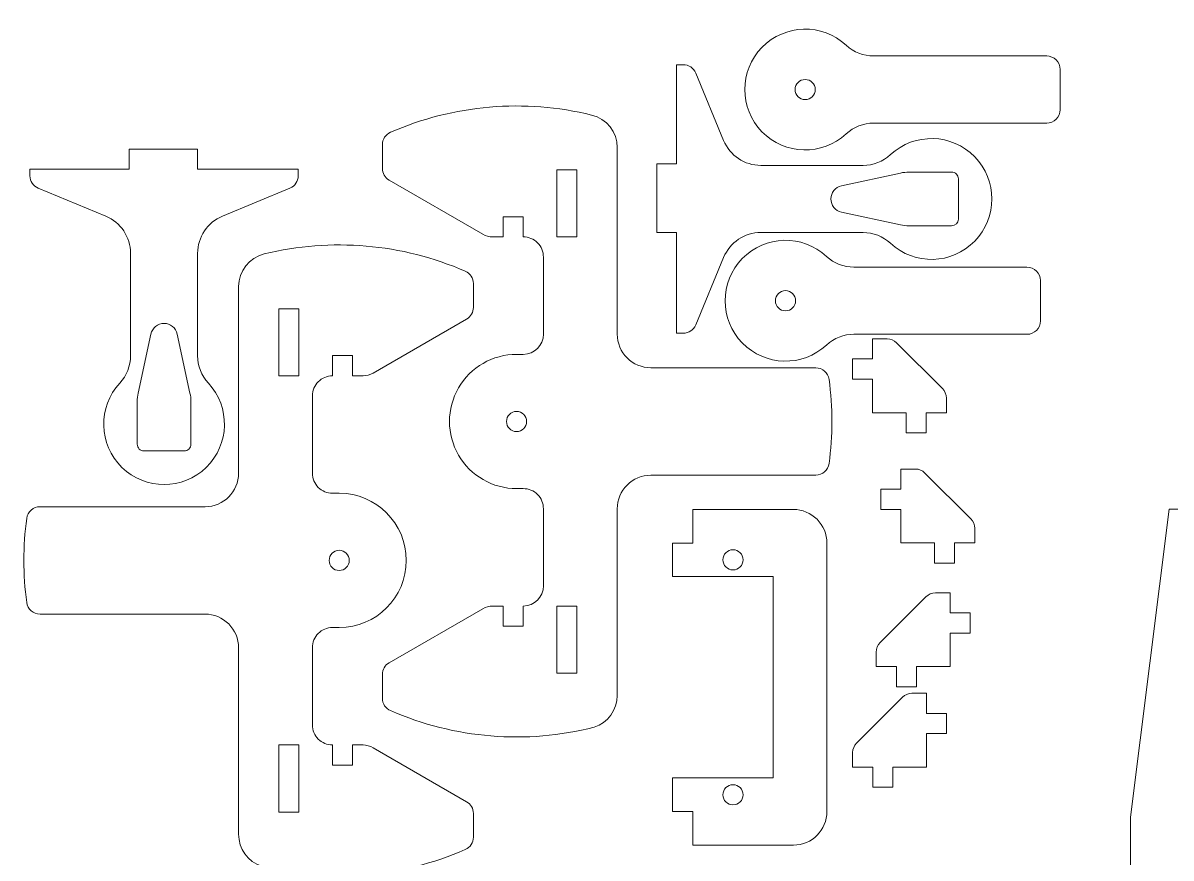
# Model space of a CAD drawing. Header units: millimetres. Extents: x -288 to 276, y -577 to 587.
# Drawn here: x -283.2 to -112.1, y 462.5 to 586.9 of the extents above; entities that cross this region are included whole.
import ezdxf

# ---------------------------------------------------------------- set-up
doc = ezdxf.new("R2010")
doc.units = ezdxf.units.MM
doc.header["$MEASUREMENT"] = 0
doc.layers.add('3mm E-Chassis', color=7, linetype='Continuous')
doc.layers.add('3mm Main Internal Structure', color=7, linetype='Continuous')

msp = doc.modelspace()

# ---------------------------------------------------------------- linework, layer by layer
at = {"layer": '3mm E-Chassis', "color": 175, "lineweight": 9}
for points, knots in [([(-160.5127, 583.5569), (-159.4033, 582.5283), (-157.9463, 581.9568), (-156.4335, 581.9568), (-156.4335, 581.9568), (-156.4335, 581.9568), (-130.6315, 581.9568), (-130.6315, 581.9568), (-130.6315, 581.9568), (-130.1011, 581.9568), (-129.5924, 581.7461), (-129.2173, 581.371), (-129.2173, 581.371), (-128.8422, 580.996), (-128.6315, 580.4873), (-128.6315, 579.9568), (-128.6315, 579.9568), (-128.6315, 579.9568), (-128.6315, 573.9568), (-128.6315, 573.9568), (-128.6315, 573.9568), (-128.6315, 573.4264), (-128.8422, 572.9177), (-129.2173, 572.5426), (-129.2173, 572.5426), (-129.5924, 572.1675), (-130.1011, 571.9568), (-130.6315, 571.9568), (-130.6315, 571.9568), (-130.6315, 571.9568), (-156.4335, 571.9568), (-156.4335, 571.9568), (-156.4335, 571.9568), (-157.9463, 571.9568), (-159.4033, 571.3853), (-160.5127, 570.3568), (-160.5127, 570.3568), (-164.0929, 567.0376), (-169.6667, 567.1781), (-173.0752, 570.6736), (-173.0752, 570.6736), (-176.4836, 574.169), (-176.4836, 579.7446), (-173.0752, 583.24), (-173.0752, 583.24), (-169.6668, 586.7355), (-164.093, 586.8761), (-160.5127, 583.5569)], [0, 0, 0, 0, 0.07692308, 0.07692308, 0.07692308, 0.07692308, 0.15384615, 0.15384615, 0.15384615, 0.15384615, 0.23076923, 0.23076923, 0.23076923, 0.23076923, 0.30769231, 0.30769231, 0.30769231, 0.30769231, 0.38461538, 0.38461538, 0.38461538, 0.38461538, 0.46153846, 0.46153846, 0.46153846, 0.46153846, 0.53846154, 0.53846154, 0.53846154, 0.53846154, 0.61538462, 0.61538462, 0.61538462, 0.61538462, 0.69230769, 0.69230769, 0.69230769, 0.69230769, 0.76923077, 0.76923077, 0.76923077, 0.76923077, 0.84615385, 0.84615385, 0.84615385, 0.84615385, 1, 1, 1, 1]), ([(-178.7836, 551.9545), (-177.8549, 554.1965), (-175.6671, 555.6584), (-173.2403, 555.6584), (-173.2403, 555.6584), (-173.2403, 555.6584), (-157.997, 555.6584), (-157.997, 555.6584), (-157.997, 555.6584), (-156.4841, 555.6584), (-155.0271, 555.0869), (-153.9177, 554.0584), (-153.9177, 554.0584), (-150.3375, 550.7391), (-144.7637, 550.8796), (-141.3553, 554.3751), (-141.3553, 554.3751), (-137.9468, 557.8706), (-137.9468, 563.4461), (-141.3552, 566.9416), (-141.3552, 566.9416), (-144.7637, 570.437), (-150.3374, 570.5776), (-153.9177, 567.2584), (-153.9177, 567.2584), (-155.0271, 566.2298), (-156.4841, 565.6584), (-157.997, 565.6584), (-157.997, 565.6584), (-157.997, 565.6584), (-173.2403, 565.6584), (-173.2403, 565.6584), (-173.2403, 565.6584), (-175.6671, 565.6584), (-177.8549, 567.1202), (-178.7836, 569.3623), (-178.7836, 569.3623), (-178.7836, 569.3623), (-182.9512, 579.4237), (-182.9512, 579.4237), (-182.9512, 579.4237), (-183.2607, 580.1711), (-183.99, 580.6584), (-184.7989, 580.6584), (-184.7989, 580.6584), (-184.7989, 580.6584), (-185.7989, 580.6584), (-185.7989, 580.6584), (-185.7989, 580.6584), (-185.7989, 580.6584), (-185.7989, 565.8806), (-185.7989, 565.8806), (-185.7989, 565.8806), (-185.7989, 565.8806), (-188.7398, 565.8806), (-188.7398, 565.8806), (-188.7398, 565.8806), (-188.7398, 565.8806), (-188.7477, 555.6584), (-188.7477, 555.6584), (-188.7477, 555.6584), (-188.7477, 555.6584), (-185.7989, 555.6584), (-185.7989, 555.6584), (-185.7989, 555.6584), (-185.7989, 555.6584), (-185.7989, 540.6584), (-185.7989, 540.6584), (-185.7989, 540.6584), (-185.7989, 540.6584), (-184.7989, 540.6584), (-184.7989, 540.6584), (-184.7989, 540.6584), (-183.99, 540.6584), (-183.2607, 541.1456), (-182.9512, 541.893), (-182.9512, 541.893), (-182.9512, 541.893), (-178.7836, 551.9545), (-178.7836, 551.9545)], [0, 0, 0, 0, 0.04761905, 0.04761905, 0.04761905, 0.04761905, 0.0952381, 0.0952381, 0.0952381, 0.0952381, 0.14285714, 0.14285714, 0.14285714, 0.14285714, 0.19047619, 0.19047619, 0.19047619, 0.19047619, 0.23809524, 0.23809524, 0.23809524, 0.23809524, 0.28571429, 0.28571429, 0.28571429, 0.28571429, 0.33333333, 0.33333333, 0.33333333, 0.33333333, 0.38095238, 0.38095238, 0.38095238, 0.38095238, 0.42857143, 0.42857143, 0.42857143, 0.42857143, 0.47619048, 0.47619048, 0.47619048, 0.47619048, 0.52380952, 0.52380952, 0.52380952, 0.52380952, 0.57142857, 0.57142857, 0.57142857, 0.57142857, 0.61904762, 0.61904762, 0.61904762, 0.61904762, 0.66666667, 0.66666667, 0.66666667, 0.66666667, 0.71428571, 0.71428571, 0.71428571, 0.71428571, 0.76190476, 0.76190476, 0.76190476, 0.76190476, 0.80952381, 0.80952381, 0.80952381, 0.80952381, 0.85714286, 0.85714286, 0.85714286, 0.85714286, 0.9047619, 0.9047619, 0.9047619, 0.9047619, 1, 1, 1, 1]), ([(-168.1315, 576.9568), (-168.1315, 577.7852), (-167.4599, 578.4568), (-166.6315, 578.4568), (-166.6315, 578.4568), (-165.8031, 578.4568), (-165.1315, 577.7852), (-165.1315, 576.9568), (-165.1315, 576.9568), (-165.1315, 576.1284), (-165.8031, 575.4568), (-166.6315, 575.4568), (-166.6315, 575.4568), (-167.4599, 575.4568), (-168.1315, 576.1284), (-168.1315, 576.9568)], [0, 0, 0, 0, 0.2, 0.2, 0.2, 0.2, 0.4, 0.4, 0.4, 0.4, 0.6, 0.6, 0.6, 0.6, 1, 1, 1, 1]), ([(-163.0709, 533.7768), (-163.2044, 534.7696), (-164.0515, 535.5104), (-165.053, 535.5104), (-165.053, 535.5104), (-165.053, 535.5104), (-189.6512, 535.5104), (-189.6512, 535.5104), (-189.6512, 535.5104), (-190.9773, 535.5104), (-192.2491, 536.0372), (-193.1868, 536.9749), (-193.1868, 536.9749), (-194.1245, 537.9125), (-194.6512, 539.1843), (-194.6512, 540.5104), (-194.6512, 540.5104), (-194.6512, 540.5104), (-194.6512, 568.3026), (-194.6512, 568.3026), (-194.6512, 568.3026), (-194.6512, 570.6054), (-196.2241, 572.6105), (-198.4608, 573.1588), (-198.4608, 573.1588), (-208.4693, 575.6123), (-219.0067, 574.7085), (-228.4511, 570.5866), (-228.4511, 570.5866), (-229.18, 570.2685), (-229.6511, 569.5488), (-229.6511, 568.7536), (-229.6511, 568.7536), (-229.6511, 568.7536), (-229.6511, 565.1974), (-229.6511, 565.1974), (-229.6511, 565.1974), (-229.6511, 564.4829), (-229.2699, 563.8227), (-228.6511, 563.4654), (-228.6511, 563.4654), (-228.6511, 563.4654), (-214.7029, 555.4123), (-214.7029, 555.4123), (-214.7029, 555.4123), (-214.2469, 555.149), (-213.7295, 555.0104), (-213.2029, 555.0104), (-213.2029, 555.0104), (-213.2029, 555.0104), (-211.6512, 555.0104), (-211.6512, 555.0104), (-211.6512, 555.0104), (-211.6512, 555.0104), (-211.6512, 558.0104), (-211.6512, 558.0104), (-211.6512, 558.0104), (-211.6512, 558.0104), (-208.6512, 558.0104), (-208.6512, 558.0104), (-208.6512, 558.0104), (-208.6512, 558.0104), (-208.6512, 555.0104), (-208.6512, 555.0104), (-208.6512, 555.0104), (-207.8556, 555.0104), (-207.0925, 554.6943), (-206.5299, 554.1317), (-206.5299, 554.1317), (-205.9673, 553.5691), (-205.6512, 552.806), (-205.6512, 552.0104), (-205.6512, 552.0104), (-205.6512, 552.0104), (-205.6512, 540.5104), (-205.6512, 540.5104), (-205.6512, 540.5104), (-205.6513, 538.8535), (-206.9944, 537.5104), (-208.6512, 537.5104), (-208.6512, 537.5104), (-208.6512, 537.5104), (-209.6512, 537.5104), (-209.6512, 537.5104), (-209.6512, 537.5104), (-213.2239, 537.5104), (-216.5252, 535.6044), (-218.3115, 532.5104), (-218.3115, 532.5104), (-220.0978, 529.4164), (-220.0978, 525.6044), (-218.3115, 522.5104), (-218.3115, 522.5104), (-216.5252, 519.4164), (-213.2239, 517.5104), (-209.6512, 517.5104), (-209.6512, 517.5104), (-209.6512, 517.5104), (-208.6512, 517.5104), (-208.6512, 517.5104), (-208.6512, 517.5104), (-207.8556, 517.5104), (-207.0925, 517.1943), (-206.5299, 516.6317), (-206.5299, 516.6317), (-205.9673, 516.0691), (-205.6512, 515.306), (-205.6512, 514.5104), (-205.6512, 514.5104), (-205.6512, 514.5104), (-205.6512, 503.0104), (-205.6512, 503.0104), (-205.6512, 503.0104), (-205.6513, 501.3535), (-206.9944, 500.0104), (-208.6512, 500.0104), (-208.6512, 500.0104), (-208.6512, 500.0104), (-208.6512, 497.0104), (-208.6512, 497.0104), (-208.6512, 497.0104), (-208.6512, 497.0104), (-211.6512, 497.0104), (-211.6512, 497.0104), (-211.6512, 497.0104), (-211.6512, 497.0104), (-211.6512, 500.0104), (-211.6512, 500.0104), (-211.6512, 500.0104), (-211.6512, 500.0104), (-213.2029, 500.0104), (-213.2029, 500.0104), (-213.2029, 500.0104), (-213.7295, 500.0104), (-214.2469, 499.8718), (-214.7029, 499.6085), (-214.7029, 499.6085), (-214.7029, 499.6085), (-228.6511, 491.5554), (-228.6511, 491.5554), (-228.6511, 491.5554), (-229.2699, 491.1981), (-229.6511, 490.5379), (-229.6511, 489.8234), (-229.6511, 489.8234), (-229.6511, 489.8234), (-229.6511, 486.2672), (-229.6511, 486.2672), (-229.6511, 486.2672), (-229.6511, 485.472), (-229.18, 484.7523), (-228.4511, 484.4342), (-228.4511, 484.4342), (-218.8871, 480.2602), (-208.2058, 479.3877), (-198.0911, 481.9543), (-198.0911, 481.9543), (-196.0387, 482.6283), (-194.6513, 484.5443), (-194.6512, 486.7046), (-194.6512, 486.7046), (-194.6512, 486.7046), (-194.6512, 514.5104), (-194.6512, 514.5104), (-194.6512, 514.5104), (-194.6512, 515.8365), (-194.1245, 517.1082), (-193.1868, 518.0459), (-193.1868, 518.0459), (-192.2491, 518.9836), (-190.9773, 519.5104), (-189.6512, 519.5104), (-189.6512, 519.5104), (-189.6512, 519.5104), (-165.053, 519.5104), (-165.053, 519.5104), (-165.053, 519.5104), (-164.0515, 519.5104), (-163.2044, 520.2512), (-163.0709, 521.2437), (-163.0709, 521.2437), (-162.5114, 525.4027), (-162.5114, 529.6179), (-163.0709, 533.7768)], [0, 0, 0, 0, 0.0212766, 0.0212766, 0.0212766, 0.0212766, 0.04255319, 0.04255319, 0.04255319, 0.04255319, 0.06382979, 0.06382979, 0.06382979, 0.06382979, 0.08510638, 0.08510638, 0.08510638, 0.08510638, 0.10638298, 0.10638298, 0.10638298, 0.10638298, 0.12765957, 0.12765957, 0.12765957, 0.12765957, 0.14893617, 0.14893617, 0.14893617, 0.14893617, 0.17021277, 0.17021277, 0.17021277, 0.17021277, 0.19148936, 0.19148936, 0.19148936, 0.19148936, 0.21276596, 0.21276596, 0.21276596, 0.21276596, 0.23404255, 0.23404255, 0.23404255, 0.23404255, 0.25531915, 0.25531915, 0.25531915, 0.25531915, 0.27659574, 0.27659574, 0.27659574, 0.27659574, 0.29787234, 0.29787234, 0.29787234, 0.29787234, 0.31914894, 0.31914894, 0.31914894, 0.31914894, 0.34042553, 0.34042553, 0.34042553, 0.34042553, 0.36170213, 0.36170213, 0.36170213, 0.36170213, 0.38297872, 0.38297872, 0.38297872, 0.38297872, 0.40425532, 0.40425532, 0.40425532, 0.40425532, 0.42553191, 0.42553191, 0.42553191, 0.42553191, 0.44680851, 0.44680851, 0.44680851, 0.44680851, 0.46808511, 0.46808511, 0.46808511, 0.46808511, 0.4893617, 0.4893617, 0.4893617, 0.4893617, 0.5106383, 0.5106383, 0.5106383, 0.5106383, 0.53191489, 0.53191489, 0.53191489, 0.53191489, 0.55319149, 0.55319149, 0.55319149, 0.55319149, 0.57446809, 0.57446809, 0.57446809, 0.57446809, 0.59574468, 0.59574468, 0.59574468, 0.59574468, 0.61702128, 0.61702128, 0.61702128, 0.61702128, 0.63829787, 0.63829787, 0.63829787, 0.63829787, 0.65957447, 0.65957447, 0.65957447, 0.65957447, 0.68085106, 0.68085106, 0.68085106, 0.68085106, 0.70212766, 0.70212766, 0.70212766, 0.70212766, 0.72340426, 0.72340426, 0.72340426, 0.72340426, 0.74468085, 0.74468085, 0.74468085, 0.74468085, 0.76595745, 0.76595745, 0.76595745, 0.76595745, 0.78723404, 0.78723404, 0.78723404, 0.78723404, 0.80851064, 0.80851064, 0.80851064, 0.80851064, 0.82978723, 0.82978723, 0.82978723, 0.82978723, 0.85106383, 0.85106383, 0.85106383, 0.85106383, 0.87234043, 0.87234043, 0.87234043, 0.87234043, 0.89361702, 0.89361702, 0.89361702, 0.89361702, 0.91489362, 0.91489362, 0.91489362, 0.91489362, 0.93617021, 0.93617021, 0.93617021, 0.93617021, 0.95744681, 0.95744681, 0.95744681, 0.95744681, 1, 1, 1, 1]), ([(-253.4943, 558.1004), (-255.7363, 557.1718), (-257.1982, 554.9839), (-257.1982, 552.5572), (-257.1982, 552.5572), (-257.1982, 552.5572), (-257.1982, 537.3138), (-257.1982, 537.3138), (-257.1982, 537.3138), (-257.1982, 535.801), (-256.6267, 534.344), (-255.5982, 533.2346), (-255.5982, 533.2346), (-252.2789, 529.6544), (-252.4195, 524.0806), (-255.9149, 520.6721), (-255.9149, 520.6721), (-259.4104, 517.2638), (-264.986, 517.2638), (-268.4814, 520.6721), (-268.4814, 520.6721), (-271.9769, 524.0806), (-272.1174, 529.6544), (-268.7982, 533.2346), (-268.7982, 533.2346), (-267.7697, 534.344), (-267.1982, 535.801), (-267.1982, 537.3138), (-267.1982, 537.3138), (-267.1982, 537.3138), (-267.1982, 552.5572), (-267.1982, 552.5572), (-267.1982, 552.5572), (-267.1982, 554.9839), (-268.66, 557.1718), (-270.9021, 558.1004), (-270.9021, 558.1004), (-270.9021, 558.1004), (-280.9636, 562.268), (-280.9636, 562.268), (-280.9636, 562.268), (-281.7109, 562.5776), (-282.1982, 563.3069), (-282.1982, 564.1158), (-282.1982, 564.1158), (-282.1982, 564.1158), (-282.1982, 565.1158), (-282.1982, 565.1158), (-282.1982, 565.1158), (-282.1982, 565.1158), (-267.4204, 565.1158), (-267.4204, 565.1158), (-267.4204, 565.1158), (-267.4204, 565.1158), (-267.4204, 568.0567), (-267.4204, 568.0567), (-267.4204, 568.0567), (-267.4204, 568.0567), (-257.1982, 568.0646), (-257.1982, 568.0646), (-257.1982, 568.0646), (-257.1982, 568.0646), (-257.1982, 565.1158), (-257.1982, 565.1158), (-257.1982, 565.1158), (-257.1982, 565.1158), (-242.1982, 565.1158), (-242.1982, 565.1158), (-242.1982, 565.1158), (-242.1982, 565.1158), (-242.1982, 564.1158), (-242.1982, 564.1158), (-242.1982, 564.1158), (-242.1982, 563.3069), (-242.6855, 562.5776), (-243.4328, 562.268), (-243.4328, 562.268), (-243.4328, 562.268), (-253.4943, 558.1004), (-253.4943, 558.1004)], [0, 0, 0, 0, 0.04761905, 0.04761905, 0.04761905, 0.04761905, 0.0952381, 0.0952381, 0.0952381, 0.0952381, 0.14285714, 0.14285714, 0.14285714, 0.14285714, 0.19047619, 0.19047619, 0.19047619, 0.19047619, 0.23809524, 0.23809524, 0.23809524, 0.23809524, 0.28571429, 0.28571429, 0.28571429, 0.28571429, 0.33333333, 0.33333333, 0.33333333, 0.33333333, 0.38095238, 0.38095238, 0.38095238, 0.38095238, 0.42857143, 0.42857143, 0.42857143, 0.42857143, 0.47619048, 0.47619048, 0.47619048, 0.47619048, 0.52380952, 0.52380952, 0.52380952, 0.52380952, 0.57142857, 0.57142857, 0.57142857, 0.57142857, 0.61904762, 0.61904762, 0.61904762, 0.61904762, 0.66666667, 0.66666667, 0.66666667, 0.66666667, 0.71428571, 0.71428571, 0.71428571, 0.71428571, 0.76190476, 0.76190476, 0.76190476, 0.76190476, 0.80952381, 0.80952381, 0.80952381, 0.80952381, 0.85714286, 0.85714286, 0.85714286, 0.85714286, 0.9047619, 0.9047619, 0.9047619, 0.9047619, 1, 1, 1, 1]), ([(-200.6512, 565.0104), (-200.6512, 565.0104), (-200.6512, 555.0104), (-200.6512, 555.0104), (-200.6512, 555.0104), (-200.6512, 555.0104), (-203.6512, 555.0104), (-203.6512, 555.0104), (-203.6512, 555.0104), (-203.6512, 555.0104), (-203.6512, 565.0104), (-203.6512, 565.0104), (-203.6512, 565.0104), (-203.6512, 565.0104), (-200.6512, 565.0104), (-200.6512, 565.0104)], [0, 0, 0, 0, 0.2, 0.2, 0.2, 0.2, 0.4, 0.4, 0.4, 0.4, 0.6, 0.6, 0.6, 0.6, 1, 1, 1, 1]), ([(-143.7989, 557.6583), (-143.7989, 557.6583), (-143.7989, 563.6584), (-143.7989, 563.6584), (-143.7989, 563.6584), (-143.7989, 563.9236), (-143.9043, 564.1779), (-144.0918, 564.3655), (-144.0918, 564.3655), (-144.2793, 564.553), (-144.5337, 564.6584), (-144.7989, 564.6584), (-144.7989, 564.6584), (-144.7989, 564.6584), (-151.1553, 564.6584), (-151.1553, 564.6584), (-151.1553, 564.6584), (-151.5831, 564.6584), (-152.0098, 564.6126), (-152.4279, 564.5218), (-152.4279, 564.5218), (-152.4279, 564.5218), (-161.2231, 562.6128), (-161.2231, 562.6128), (-161.2231, 562.6128), (-162.1428, 562.4132), (-162.7989, 561.5994), (-162.7989, 560.6584), (-162.7989, 560.6584), (-162.7989, 559.7173), (-162.1428, 558.9035), (-161.2231, 558.7039), (-161.2231, 558.7039), (-161.2231, 558.7039), (-152.4279, 556.7949), (-152.4279, 556.7949), (-152.4279, 556.7949), (-152.0098, 556.7041), (-151.5831, 556.6584), (-151.1553, 556.6584), (-151.1553, 556.6584), (-151.1553, 556.6584), (-144.7989, 556.6584), (-144.7989, 556.6584), (-144.7989, 556.6584), (-144.2466, 556.6584), (-143.7989, 557.1061), (-143.7989, 557.6583)], [0, 0, 0, 0, 0.07692308, 0.07692308, 0.07692308, 0.07692308, 0.15384615, 0.15384615, 0.15384615, 0.15384615, 0.23076923, 0.23076923, 0.23076923, 0.23076923, 0.30769231, 0.30769231, 0.30769231, 0.30769231, 0.38461538, 0.38461538, 0.38461538, 0.38461538, 0.46153846, 0.46153846, 0.46153846, 0.46153846, 0.53846154, 0.53846154, 0.53846154, 0.53846154, 0.61538462, 0.61538462, 0.61538462, 0.61538462, 0.69230769, 0.69230769, 0.69230769, 0.69230769, 0.76923077, 0.76923077, 0.76923077, 0.76923077, 0.84615385, 0.84615385, 0.84615385, 0.84615385, 1, 1, 1, 1]), ([(-251.0933, 519.8142), (-251.0933, 519.8142), (-251.0933, 547.6064), (-251.0933, 547.6064), (-251.0933, 547.6064), (-251.0933, 549.9093), (-249.5204, 551.9143), (-247.2838, 552.4626), (-247.2838, 552.4626), (-237.2753, 554.9162), (-226.7379, 554.0124), (-217.2933, 549.8905), (-217.2933, 549.8905), (-216.5645, 549.5724), (-216.0933, 548.8527), (-216.0933, 548.0574), (-216.0933, 548.0574), (-216.0933, 548.0574), (-216.0933, 544.5013), (-216.0933, 544.5013), (-216.0933, 544.5013), (-216.0933, 543.7868), (-216.4745, 543.1265), (-217.0933, 542.7693), (-217.0933, 542.7693), (-217.0933, 542.7693), (-231.0416, 534.7162), (-231.0416, 534.7162), (-231.0416, 534.7162), (-231.4977, 534.4529), (-232.015, 534.3143), (-232.5416, 534.3143), (-232.5416, 534.3143), (-232.5416, 534.3143), (-234.0933, 534.3143), (-234.0933, 534.3143), (-234.0933, 534.3143), (-234.0933, 534.3143), (-234.0933, 537.3143), (-234.0933, 537.3143), (-234.0933, 537.3143), (-234.0933, 537.3143), (-237.0933, 537.3143), (-237.0933, 537.3143), (-237.0933, 537.3143), (-237.0933, 537.3143), (-237.0933, 534.3143), (-237.0933, 534.3143), (-237.0933, 534.3143), (-237.889, 534.3143), (-238.652, 533.9982), (-239.2146, 533.4356), (-239.2146, 533.4356), (-239.7772, 532.873), (-240.0933, 532.1099), (-240.0933, 531.3143), (-240.0933, 531.3143), (-240.0933, 531.3143), (-240.0933, 519.8143), (-240.0933, 519.8143), (-240.0933, 519.8143), (-240.0933, 519.0186), (-239.7772, 518.2556), (-239.2146, 517.6929), (-239.2146, 517.6929), (-238.652, 517.1303), (-237.889, 516.8143), (-237.0933, 516.8143), (-237.0933, 516.8143), (-237.0933, 516.8143), (-236.0933, 516.8143), (-236.0933, 516.8143), (-236.0933, 516.8143), (-230.5704, 516.8142), (-226.0933, 512.3371), (-226.0933, 506.8142), (-226.0933, 506.8142), (-226.0933, 501.2914), (-230.5705, 496.8143), (-236.0933, 496.8143), (-236.0933, 496.8143), (-236.0933, 496.8143), (-237.0933, 496.8143), (-237.0933, 496.8143), (-237.0933, 496.8143), (-237.889, 496.8143), (-238.652, 496.4982), (-239.2146, 495.9356), (-239.2146, 495.9356), (-239.7772, 495.373), (-240.0933, 494.6099), (-240.0933, 493.8143), (-240.0933, 493.8143), (-240.0933, 493.8143), (-240.0933, 482.3143), (-240.0933, 482.3143), (-240.0933, 482.3143), (-240.0933, 481.5186), (-239.7772, 480.7556), (-239.2146, 480.1929), (-239.2146, 480.1929), (-238.652, 479.6303), (-237.889, 479.3143), (-237.0933, 479.3143), (-237.0933, 479.3143), (-237.0933, 479.3143), (-237.0933, 476.3143), (-237.0933, 476.3143), (-237.0933, 476.3143), (-237.0933, 476.3143), (-234.0933, 476.3143), (-234.0933, 476.3143), (-234.0933, 476.3143), (-234.0933, 476.3143), (-234.0933, 479.3143), (-234.0933, 479.3143), (-234.0933, 479.3143), (-234.0933, 479.3143), (-232.5416, 479.3143), (-232.5416, 479.3143), (-232.5416, 479.3143), (-232.015, 479.3143), (-231.4977, 479.1756), (-231.0416, 478.9123), (-231.0416, 478.9123), (-231.0416, 478.9123), (-217.0933, 470.8593), (-217.0933, 470.8593), (-217.0933, 470.8593), (-216.4745, 470.502), (-216.0933, 469.8418), (-216.0933, 469.1272), (-216.0933, 469.1272), (-216.0933, 469.1272), (-216.0933, 465.5711), (-216.0933, 465.5711), (-216.0933, 465.5711), (-216.0933, 464.7758), (-216.5645, 464.0561), (-217.2933, 463.7381), (-217.2933, 463.7381), (-226.8574, 459.564), (-237.5388, 458.6915), (-247.6535, 461.2582), (-247.6535, 461.2582), (-249.7059, 461.9323), (-251.0933, 463.8482), (-251.0933, 466.0085), (-251.0933, 466.0085), (-251.0933, 466.0085), (-251.0933, 493.8143), (-251.0933, 493.8143), (-251.0933, 493.8143), (-251.0933, 495.1403), (-251.6201, 496.4121), (-252.5578, 497.3498), (-252.5578, 497.3498), (-253.4955, 498.2875), (-254.7672, 498.8143), (-256.0933, 498.8143), (-256.0933, 498.8143), (-256.0933, 498.8143), (-280.6915, 498.8143), (-280.6915, 498.8143), (-280.6915, 498.8143), (-281.693, 498.8143), (-282.5401, 499.555), (-282.6737, 500.5476), (-282.6737, 500.5476), (-283.2332, 504.7066), (-283.2332, 508.9219), (-282.6737, 513.0809), (-282.6737, 513.0809), (-282.5401, 514.0735), (-281.693, 514.8143), (-280.6915, 514.8143), (-280.6915, 514.8143), (-280.6915, 514.8143), (-256.0933, 514.8143), (-256.0933, 514.8143), (-256.0933, 514.8143), (-253.3319, 514.8143), (-251.0933, 517.0528), (-251.0933, 519.8142)], [0, 0, 0, 0, 0.0212766, 0.0212766, 0.0212766, 0.0212766, 0.04255319, 0.04255319, 0.04255319, 0.04255319, 0.06382979, 0.06382979, 0.06382979, 0.06382979, 0.08510638, 0.08510638, 0.08510638, 0.08510638, 0.10638298, 0.10638298, 0.10638298, 0.10638298, 0.12765957, 0.12765957, 0.12765957, 0.12765957, 0.14893617, 0.14893617, 0.14893617, 0.14893617, 0.17021277, 0.17021277, 0.17021277, 0.17021277, 0.19148936, 0.19148936, 0.19148936, 0.19148936, 0.21276596, 0.21276596, 0.21276596, 0.21276596, 0.23404255, 0.23404255, 0.23404255, 0.23404255, 0.25531915, 0.25531915, 0.25531915, 0.25531915, 0.27659574, 0.27659574, 0.27659574, 0.27659574, 0.29787234, 0.29787234, 0.29787234, 0.29787234, 0.31914894, 0.31914894, 0.31914894, 0.31914894, 0.34042553, 0.34042553, 0.34042553, 0.34042553, 0.36170213, 0.36170213, 0.36170213, 0.36170213, 0.38297872, 0.38297872, 0.38297872, 0.38297872, 0.40425532, 0.40425532, 0.40425532, 0.40425532, 0.42553191, 0.42553191, 0.42553191, 0.42553191, 0.44680851, 0.44680851, 0.44680851, 0.44680851, 0.46808511, 0.46808511, 0.46808511, 0.46808511, 0.4893617, 0.4893617, 0.4893617, 0.4893617, 0.5106383, 0.5106383, 0.5106383, 0.5106383, 0.53191489, 0.53191489, 0.53191489, 0.53191489, 0.55319149, 0.55319149, 0.55319149, 0.55319149, 0.57446809, 0.57446809, 0.57446809, 0.57446809, 0.59574468, 0.59574468, 0.59574468, 0.59574468, 0.61702128, 0.61702128, 0.61702128, 0.61702128, 0.63829787, 0.63829787, 0.63829787, 0.63829787, 0.65957447, 0.65957447, 0.65957447, 0.65957447, 0.68085106, 0.68085106, 0.68085106, 0.68085106, 0.70212766, 0.70212766, 0.70212766, 0.70212766, 0.72340426, 0.72340426, 0.72340426, 0.72340426, 0.74468085, 0.74468085, 0.74468085, 0.74468085, 0.76595745, 0.76595745, 0.76595745, 0.76595745, 0.78723404, 0.78723404, 0.78723404, 0.78723404, 0.80851064, 0.80851064, 0.80851064, 0.80851064, 0.82978723, 0.82978723, 0.82978723, 0.82978723, 0.85106383, 0.85106383, 0.85106383, 0.85106383, 0.87234043, 0.87234043, 0.87234043, 0.87234043, 0.89361702, 0.89361702, 0.89361702, 0.89361702, 0.91489362, 0.91489362, 0.91489362, 0.91489362, 0.93617021, 0.93617021, 0.93617021, 0.93617021, 0.95744681, 0.95744681, 0.95744681, 0.95744681, 1, 1, 1, 1]), ([(-133.5684, 540.4987), (-133.5684, 540.4987), (-159.3704, 540.4987), (-159.3704, 540.4987), (-159.3704, 540.4987), (-160.8832, 540.4987), (-162.3402, 539.9272), (-163.4496, 538.8987), (-163.4496, 538.8987), (-167.0298, 535.5795), (-172.6036, 535.72), (-176.0121, 539.2155), (-176.0121, 539.2155), (-179.4205, 542.7109), (-179.4205, 548.2865), (-176.0121, 551.782), (-176.0121, 551.782), (-172.6036, 555.2774), (-167.0298, 555.418), (-163.4496, 552.0987), (-163.4496, 552.0987), (-162.3402, 551.0702), (-160.8832, 550.4987), (-159.3704, 550.4987), (-159.3704, 550.4987), (-159.3704, 550.4987), (-133.5684, 550.4987), (-133.5684, 550.4987), (-133.5684, 550.4987), (-133.038, 550.4987), (-132.5293, 550.288), (-132.1542, 549.9129), (-132.1542, 549.9129), (-131.7791, 549.5378), (-131.5684, 549.0291), (-131.5684, 548.4987), (-131.5684, 548.4987), (-131.5684, 548.4987), (-131.5684, 542.4987), (-131.5684, 542.4987), (-131.5684, 542.4987), (-131.5684, 541.3941), (-132.4638, 540.4987), (-133.5684, 540.4987)], [0, 0, 0, 0, 0.08333333, 0.08333333, 0.08333333, 0.08333333, 0.16666667, 0.16666667, 0.16666667, 0.16666667, 0.25, 0.25, 0.25, 0.25, 0.33333333, 0.33333333, 0.33333333, 0.33333333, 0.41666667, 0.41666667, 0.41666667, 0.41666667, 0.5, 0.5, 0.5, 0.5, 0.58333333, 0.58333333, 0.58333333, 0.58333333, 0.66666667, 0.66666667, 0.66666667, 0.66666667, 0.75, 0.75, 0.75, 0.75, 0.83333333, 0.83333333, 0.83333333, 0.83333333, 1, 1, 1, 1]), ([(-168.0684, 545.4987), (-168.0684, 546.3271), (-168.74, 546.9987), (-169.5684, 546.9987), (-169.5684, 546.9987), (-170.3968, 546.9987), (-171.0684, 546.3271), (-171.0684, 545.4987), (-171.0684, 545.4987), (-171.0684, 544.6703), (-170.3968, 543.9987), (-169.5684, 543.9987), (-169.5684, 543.9987), (-168.74, 543.9987), (-168.0684, 544.6703), (-168.0684, 545.4987)], [0, 0, 0, 0, 0.2, 0.2, 0.2, 0.2, 0.4, 0.4, 0.4, 0.4, 0.6, 0.6, 0.6, 0.6, 1, 1, 1, 1]), ([(-245.0933, 544.3143), (-245.0933, 544.3143), (-242.0933, 544.3143), (-242.0933, 544.3143), (-242.0933, 544.3143), (-242.0933, 544.3143), (-242.0933, 534.3143), (-242.0933, 534.3143), (-242.0933, 534.3143), (-242.0933, 534.3143), (-245.0933, 534.3143), (-245.0933, 534.3143), (-245.0933, 534.3143), (-245.0933, 534.3143), (-245.0933, 544.3143), (-245.0933, 544.3143)], [0, 0, 0, 0, 0.2, 0.2, 0.2, 0.2, 0.4, 0.4, 0.4, 0.4, 0.6, 0.6, 0.6, 0.6, 1, 1, 1, 1]), ([(-266.1982, 530.4721), (-266.1982, 530.9), (-266.1524, 531.3267), (-266.0617, 531.7448), (-266.0617, 531.7448), (-266.0617, 531.7448), (-264.1527, 540.54), (-264.1527, 540.54), (-264.1527, 540.54), (-263.9531, 541.4597), (-263.1393, 542.1158), (-262.1982, 542.1158), (-262.1982, 542.1158), (-261.2571, 542.1158), (-260.4433, 541.4597), (-260.2437, 540.54), (-260.2437, 540.54), (-260.2437, 540.54), (-258.3347, 531.7448), (-258.3347, 531.7448), (-258.3347, 531.7448), (-258.244, 531.3267), (-258.1982, 530.9), (-258.1982, 530.4721), (-258.1982, 530.4721), (-258.1982, 530.4721), (-258.1982, 524.1158), (-258.1982, 524.1158), (-258.1982, 524.1158), (-258.1982, 523.8506), (-258.3035, 523.5962), (-258.4911, 523.4087), (-258.4911, 523.4087), (-258.6786, 523.2212), (-258.933, 523.1158), (-259.1982, 523.1158), (-259.1982, 523.1158), (-259.1982, 523.1158), (-265.1982, 523.1158), (-265.1982, 523.1158), (-265.1982, 523.1158), (-265.4634, 523.1158), (-265.7178, 523.2212), (-265.9053, 523.4087), (-265.9053, 523.4087), (-266.0928, 523.5962), (-266.1982, 523.8506), (-266.1982, 524.1158), (-266.1982, 524.1158), (-266.1982, 524.1158), (-266.1982, 530.4721), (-266.1982, 530.4721)], [0, 0, 0, 0, 0.07142857, 0.07142857, 0.07142857, 0.07142857, 0.14285714, 0.14285714, 0.14285714, 0.14285714, 0.21428571, 0.21428571, 0.21428571, 0.21428571, 0.28571429, 0.28571429, 0.28571429, 0.28571429, 0.35714286, 0.35714286, 0.35714286, 0.35714286, 0.42857143, 0.42857143, 0.42857143, 0.42857143, 0.5, 0.5, 0.5, 0.5, 0.57142857, 0.57142857, 0.57142857, 0.57142857, 0.64285714, 0.64285714, 0.64285714, 0.64285714, 0.71428571, 0.71428571, 0.71428571, 0.71428571, 0.78571429, 0.78571429, 0.78571429, 0.78571429, 0.85714286, 0.85714286, 0.85714286, 0.85714286, 1, 1, 1, 1]), ([(-151.5898, 525.8194), (-151.5898, 525.8194), (-148.5898, 525.8194), (-148.5898, 525.8194), (-148.5898, 525.8194), (-148.5898, 525.8194), (-148.5898, 528.8194), (-148.5898, 528.8194), (-148.5898, 528.8194), (-148.5898, 528.8194), (-145.5898, 528.8194), (-145.5898, 528.8194), (-145.5898, 528.8194), (-145.5898, 528.8194), (-145.5898, 530.991), (-145.5898, 530.991), (-145.5898, 530.991), (-145.5898, 531.5214), (-145.8005, 532.0301), (-146.1755, 532.4052), (-146.1755, 532.4052), (-146.1755, 532.4052), (-153.004, 539.2336), (-153.004, 539.2336), (-153.004, 539.2336), (-153.379, 539.6087), (-153.8878, 539.8194), (-154.4182, 539.8194), (-154.4182, 539.8194), (-154.4182, 539.8194), (-156.5898, 539.8194), (-156.5898, 539.8194), (-156.5898, 539.8194), (-156.5898, 539.8194), (-156.5898, 536.8194), (-156.5898, 536.8194), (-156.5898, 536.8194), (-156.5898, 536.8194), (-159.5898, 536.8194), (-159.5898, 536.8194), (-159.5898, 536.8194), (-159.5898, 536.8194), (-159.5898, 533.8194), (-159.5898, 533.8194), (-159.5898, 533.8194), (-159.5898, 533.8194), (-156.5898, 533.8194), (-156.5898, 533.8194), (-156.5898, 533.8194), (-156.5898, 533.8194), (-156.5898, 528.8194), (-156.5898, 528.8194), (-156.5898, 528.8194), (-156.5898, 528.8194), (-151.5898, 528.8194), (-151.5898, 528.8194), (-151.5898, 528.8194), (-151.5898, 528.8194), (-151.5898, 525.8194), (-151.5898, 525.8194)], [0, 0, 0, 0, 0.0625, 0.0625, 0.0625, 0.0625, 0.125, 0.125, 0.125, 0.125, 0.1875, 0.1875, 0.1875, 0.1875, 0.25, 0.25, 0.25, 0.25, 0.3125, 0.3125, 0.3125, 0.3125, 0.375, 0.375, 0.375, 0.375, 0.4375, 0.4375, 0.4375, 0.4375, 0.5, 0.5, 0.5, 0.5, 0.5625, 0.5625, 0.5625, 0.5625, 0.625, 0.625, 0.625, 0.625, 0.6875, 0.6875, 0.6875, 0.6875, 0.75, 0.75, 0.75, 0.75, 0.8125, 0.8125, 0.8125, 0.8125, 0.875, 0.875, 0.875, 0.875, 1, 1, 1, 1]), ([(-208.1512, 527.5104), (-208.1512, 528.3388), (-208.8228, 529.0104), (-209.6512, 529.0104), (-209.6512, 529.0104), (-210.4797, 529.0104), (-211.1512, 528.3388), (-211.1512, 527.5104), (-211.1512, 527.5104), (-211.1512, 526.682), (-210.4797, 526.0104), (-209.6513, 526.0104), (-209.6513, 526.0104), (-208.8228, 526.0104), (-208.1513, 526.682), (-208.1512, 527.5104)], [0, 0, 0, 0, 0.2, 0.2, 0.2, 0.2, 0.4, 0.4, 0.4, 0.4, 0.6, 0.6, 0.6, 0.6, 1, 1, 1, 1]), ([(-147.3582, 506.4202), (-147.3582, 506.4202), (-144.3582, 506.4202), (-144.3582, 506.4202), (-144.3582, 506.4202), (-144.3582, 506.4202), (-144.3582, 509.4202), (-144.3582, 509.4202), (-144.3582, 509.4202), (-144.3582, 509.4202), (-141.3582, 509.4202), (-141.3582, 509.4202), (-141.3582, 509.4202), (-141.3582, 509.4202), (-141.3582, 511.5918), (-141.3582, 511.5918), (-141.3582, 511.5918), (-141.3582, 512.1222), (-141.5689, 512.6309), (-141.9439, 513.006), (-141.9439, 513.006), (-141.9439, 513.006), (-148.7724, 519.8344), (-148.7724, 519.8344), (-148.7724, 519.8344), (-149.1474, 520.2095), (-149.6561, 520.4202), (-150.1866, 520.4202), (-150.1866, 520.4202), (-150.1866, 520.4202), (-152.3582, 520.4202), (-152.3582, 520.4202), (-152.3582, 520.4202), (-152.3582, 520.4202), (-152.3582, 517.4202), (-152.3582, 517.4202), (-152.3582, 517.4202), (-152.3582, 517.4202), (-155.3582, 517.4202), (-155.3582, 517.4202), (-155.3582, 517.4202), (-155.3582, 517.4202), (-155.3582, 514.4202), (-155.3582, 514.4202), (-155.3582, 514.4202), (-155.3582, 514.4202), (-152.3582, 514.4202), (-152.3582, 514.4202), (-152.3582, 514.4202), (-152.3582, 514.4202), (-152.3582, 509.4202), (-152.3582, 509.4202), (-152.3582, 509.4202), (-152.3582, 509.4202), (-147.3582, 509.4202), (-147.3582, 509.4202), (-147.3582, 509.4202), (-147.3582, 509.4202), (-147.3582, 506.4202), (-147.3582, 506.4202)], [0, 0, 0, 0, 0.0625, 0.0625, 0.0625, 0.0625, 0.125, 0.125, 0.125, 0.125, 0.1875, 0.1875, 0.1875, 0.1875, 0.25, 0.25, 0.25, 0.25, 0.3125, 0.3125, 0.3125, 0.3125, 0.375, 0.375, 0.375, 0.375, 0.4375, 0.4375, 0.4375, 0.4375, 0.5, 0.5, 0.5, 0.5, 0.5625, 0.5625, 0.5625, 0.5625, 0.625, 0.625, 0.625, 0.625, 0.6875, 0.6875, 0.6875, 0.6875, 0.75, 0.75, 0.75, 0.75, 0.8125, 0.8125, 0.8125, 0.8125, 0.875, 0.875, 0.875, 0.875, 1, 1, 1, 1]), ([(-183.3933, 469.4024), (-183.3933, 469.4024), (-183.3933, 464.4024), (-183.3933, 464.4024), (-183.3933, 464.4024), (-183.3933, 464.4024), (-168.3933, 464.4024), (-168.3933, 464.4024), (-168.3933, 464.4024), (-165.6319, 464.4024), (-163.3933, 466.641), (-163.3933, 469.4024), (-163.3933, 469.4024), (-163.3933, 469.4024), (-163.3933, 509.4024), (-163.3933, 509.4024), (-163.3933, 509.4024), (-163.3933, 510.7285), (-163.9201, 512.0003), (-164.8578, 512.938), (-164.8578, 512.938), (-165.7955, 513.8756), (-167.0672, 514.4024), (-168.3933, 514.4024), (-168.3933, 514.4024), (-168.3933, 514.4024), (-183.3933, 514.4024), (-183.3933, 514.4024), (-183.3933, 514.4024), (-183.3933, 514.4024), (-183.3933, 509.4024), (-183.3933, 509.4024), (-183.3933, 509.4024), (-183.3933, 509.4024), (-186.3933, 509.4024), (-186.3933, 509.4024), (-186.3933, 509.4024), (-186.3933, 509.4024), (-186.3933, 504.4024), (-186.3933, 504.4024), (-186.3933, 504.4024), (-186.3933, 504.4024), (-171.3933, 504.4024), (-171.3933, 504.4024), (-171.3933, 504.4024), (-171.3933, 504.4024), (-171.3933, 474.4024), (-171.3933, 474.4024), (-171.3933, 474.4024), (-171.3933, 474.4024), (-186.3933, 474.4024), (-186.3933, 474.4024), (-186.3933, 474.4024), (-186.3933, 474.4024), (-186.3933, 469.4024), (-186.3933, 469.4024), (-186.3933, 469.4024), (-186.3933, 469.4024), (-183.3933, 469.4024), (-183.3933, 469.4024)], [0, 0, 0, 0, 0.0625, 0.0625, 0.0625, 0.0625, 0.125, 0.125, 0.125, 0.125, 0.1875, 0.1875, 0.1875, 0.1875, 0.25, 0.25, 0.25, 0.25, 0.3125, 0.3125, 0.3125, 0.3125, 0.375, 0.375, 0.375, 0.375, 0.4375, 0.4375, 0.4375, 0.4375, 0.5, 0.5, 0.5, 0.5, 0.5625, 0.5625, 0.5625, 0.5625, 0.625, 0.625, 0.625, 0.625, 0.6875, 0.6875, 0.6875, 0.6875, 0.75, 0.75, 0.75, 0.75, 0.8125, 0.8125, 0.8125, 0.8125, 0.875, 0.875, 0.875, 0.875, 1, 1, 1, 1]), ([(-234.5933, 506.8143), (-234.5933, 507.6427), (-235.2649, 508.3143), (-236.0933, 508.3143), (-236.0933, 508.3143), (-236.9217, 508.3143), (-237.5933, 507.6427), (-237.5933, 506.8143), (-237.5933, 506.8143), (-237.5933, 505.9858), (-236.9217, 505.3143), (-236.0933, 505.3143), (-236.0933, 505.3143), (-235.2649, 505.3143), (-234.5933, 505.9858), (-234.5933, 506.8143)], [0, 0, 0, 0, 0.2, 0.2, 0.2, 0.2, 0.4, 0.4, 0.4, 0.4, 0.6, 0.6, 0.6, 0.6, 1, 1, 1, 1]), ([(-175.8933, 506.9024), (-175.8933, 507.7308), (-176.5649, 508.4024), (-177.3933, 508.4024), (-177.3933, 508.4024), (-178.2218, 508.4024), (-178.8933, 507.7308), (-178.8933, 506.9024), (-178.8933, 506.9024), (-178.8933, 506.074), (-178.2218, 505.4024), (-177.3933, 505.4024), (-177.3933, 505.4024), (-176.5649, 505.4024), (-175.8933, 506.074), (-175.8933, 506.9024)], [0, 0, 0, 0, 0.2, 0.2, 0.2, 0.2, 0.4, 0.4, 0.4, 0.4, 0.6, 0.6, 0.6, 0.6, 1, 1, 1, 1]), ([(-150.0433, 487.9916), (-150.0433, 487.9916), (-150.0433, 490.9916), (-150.0433, 490.9916), (-150.0433, 490.9916), (-150.0433, 490.9916), (-145.0433, 490.9916), (-145.0433, 490.9916), (-145.0433, 490.9916), (-145.0433, 490.9916), (-145.0433, 495.9916), (-145.0433, 495.9916), (-145.0433, 495.9916), (-145.0433, 495.9916), (-142.0433, 495.9916), (-142.0433, 495.9916), (-142.0433, 495.9916), (-142.0433, 495.9916), (-142.0433, 498.9916), (-142.0433, 498.9916), (-142.0433, 498.9916), (-142.0433, 498.9916), (-145.0433, 498.9916), (-145.0433, 498.9916), (-145.0433, 498.9916), (-145.0433, 498.9916), (-145.0433, 501.9916), (-145.0433, 501.9916), (-145.0433, 501.9916), (-145.0433, 501.9916), (-147.2148, 501.9916), (-147.2148, 501.9916), (-147.2148, 501.9916), (-147.7453, 501.9916), (-148.254, 501.7808), (-148.6291, 501.4058), (-148.6291, 501.4058), (-148.6291, 501.4058), (-155.4575, 494.5773), (-155.4575, 494.5773), (-155.4575, 494.5773), (-155.8326, 494.2023), (-156.0433, 493.6936), (-156.0433, 493.1631), (-156.0433, 493.1631), (-156.0433, 493.1631), (-156.0433, 490.9916), (-156.0433, 490.9916), (-156.0433, 490.9916), (-156.0433, 490.9916), (-153.0433, 490.9916), (-153.0433, 490.9916), (-153.0433, 490.9916), (-153.0433, 490.9916), (-153.0433, 487.9916), (-153.0433, 487.9916), (-153.0433, 487.9916), (-153.0433, 487.9916), (-150.0433, 487.9916), (-150.0433, 487.9916)], [0, 0, 0, 0, 0.0625, 0.0625, 0.0625, 0.0625, 0.125, 0.125, 0.125, 0.125, 0.1875, 0.1875, 0.1875, 0.1875, 0.25, 0.25, 0.25, 0.25, 0.3125, 0.3125, 0.3125, 0.3125, 0.375, 0.375, 0.375, 0.375, 0.4375, 0.4375, 0.4375, 0.4375, 0.5, 0.5, 0.5, 0.5, 0.5625, 0.5625, 0.5625, 0.5625, 0.625, 0.625, 0.625, 0.625, 0.6875, 0.6875, 0.6875, 0.6875, 0.75, 0.75, 0.75, 0.75, 0.8125, 0.8125, 0.8125, 0.8125, 0.875, 0.875, 0.875, 0.875, 1, 1, 1, 1]), ([(-200.6512, 500.0104), (-200.6512, 500.0104), (-200.6512, 490.0104), (-200.6512, 490.0104), (-200.6512, 490.0104), (-200.6512, 490.0104), (-203.6512, 490.0104), (-203.6512, 490.0104), (-203.6512, 490.0104), (-203.6512, 490.0104), (-203.6512, 500.0104), (-203.6512, 500.0104), (-203.6512, 500.0104), (-203.6512, 500.0104), (-200.6512, 500.0104), (-200.6512, 500.0104)], [0, 0, 0, 0, 0.2, 0.2, 0.2, 0.2, 0.4, 0.4, 0.4, 0.4, 0.6, 0.6, 0.6, 0.6, 1, 1, 1, 1]), ([(-153.5548, 473.0135), (-153.5548, 473.0135), (-153.5548, 476.0135), (-153.5548, 476.0135), (-153.5548, 476.0135), (-153.5548, 476.0135), (-148.5548, 476.0135), (-148.5548, 476.0135), (-148.5548, 476.0135), (-148.5548, 476.0135), (-148.5548, 481.0135), (-148.5548, 481.0135), (-148.5548, 481.0135), (-148.5548, 481.0135), (-145.5548, 481.0135), (-145.5548, 481.0135), (-145.5548, 481.0135), (-145.5548, 481.0135), (-145.5548, 484.0135), (-145.5548, 484.0135), (-145.5548, 484.0135), (-145.5548, 484.0135), (-148.5548, 484.0135), (-148.5548, 484.0135), (-148.5548, 484.0135), (-148.5548, 484.0135), (-148.5548, 487.0135), (-148.5548, 487.0135), (-148.5548, 487.0135), (-148.5548, 487.0135), (-150.7264, 487.0135), (-150.7264, 487.0135), (-150.7264, 487.0135), (-151.2568, 487.0135), (-151.7655, 486.8028), (-152.1406, 486.4277), (-152.1406, 486.4277), (-152.1406, 486.4277), (-158.969, 479.5993), (-158.969, 479.5993), (-158.969, 479.5993), (-159.3441, 479.2242), (-159.5548, 478.7155), (-159.5548, 478.1851), (-159.5548, 478.1851), (-159.5548, 478.1851), (-159.5548, 476.0135), (-159.5548, 476.0135), (-159.5548, 476.0135), (-159.5548, 476.0135), (-156.5548, 476.0135), (-156.5548, 476.0135), (-156.5548, 476.0135), (-156.5548, 476.0135), (-156.5548, 473.0135), (-156.5548, 473.0135), (-156.5548, 473.0135), (-156.5548, 473.0135), (-153.5548, 473.0135), (-153.5548, 473.0135)], [0, 0, 0, 0, 0.0625, 0.0625, 0.0625, 0.0625, 0.125, 0.125, 0.125, 0.125, 0.1875, 0.1875, 0.1875, 0.1875, 0.25, 0.25, 0.25, 0.25, 0.3125, 0.3125, 0.3125, 0.3125, 0.375, 0.375, 0.375, 0.375, 0.4375, 0.4375, 0.4375, 0.4375, 0.5, 0.5, 0.5, 0.5, 0.5625, 0.5625, 0.5625, 0.5625, 0.625, 0.625, 0.625, 0.625, 0.6875, 0.6875, 0.6875, 0.6875, 0.75, 0.75, 0.75, 0.75, 0.8125, 0.8125, 0.8125, 0.8125, 0.875, 0.875, 0.875, 0.875, 1, 1, 1, 1]), ([(-245.0933, 479.3143), (-245.0933, 479.3143), (-242.0933, 479.3143), (-242.0933, 479.3143), (-242.0933, 479.3143), (-242.0933, 479.3143), (-242.0933, 469.3143), (-242.0933, 469.3143), (-242.0933, 469.3143), (-242.0933, 469.3143), (-245.0933, 469.3143), (-245.0933, 469.3143), (-245.0933, 469.3143), (-245.0933, 469.3143), (-245.0933, 479.3143), (-245.0933, 479.3143)], [0, 0, 0, 0, 0.2, 0.2, 0.2, 0.2, 0.4, 0.4, 0.4, 0.4, 0.6, 0.6, 0.6, 0.6, 1, 1, 1, 1]), ([(-175.8933, 471.9024), (-175.8933, 472.7308), (-176.5649, 473.4024), (-177.3933, 473.4024), (-177.3933, 473.4024), (-178.2218, 473.4024), (-178.8933, 472.7308), (-178.8933, 471.9024), (-178.8933, 471.9024), (-178.8933, 471.074), (-178.2218, 470.4024), (-177.3933, 470.4024), (-177.3933, 470.4024), (-176.5649, 470.4024), (-175.8933, 471.074), (-175.8933, 471.9024)], [0, 0, 0, 0, 0.2, 0.2, 0.2, 0.2, 0.4, 0.4, 0.4, 0.4, 0.6, 0.6, 0.6, 0.6, 1, 1, 1, 1])]:
    msp.add_open_spline(points, degree=3, knots=knots, dxfattribs=at)
at = {"layer": '3mm Main Internal Structure', "color": 114, "lineweight": 9}
msp.add_open_spline([(-84.3998, 514.4572), (-84.3998, 514.4572), (-99.3998, 514.4572), (-99.3998, 514.4572), (-99.3998, 514.4572), (-99.3998, 514.4572), (-99.3998, 489.4572), (-99.3998, 489.4572), (-99.3998, 489.4572), (-99.3998, 489.4572), (-102.3998, 489.4572), (-102.3998, 489.4572), (-102.3998, 489.4572), (-102.3998, 489.4572), (-102.3998, 514.4572), (-102.3998, 514.4572), (-102.3998, 514.4572), (-102.3998, 514.4572), (-112.3998, 514.4572), (-112.3998, 514.4572), (-112.3998, 514.4572), (-112.3998, 514.4572), (-118.1344, 468.5808), (-118.1344, 468.5808), (-118.1344, 468.5808), (-118.1446, 468.4985), (-118.1498, 468.4157), (-118.1498, 468.3327), (-118.1498, 468.3327), (-118.1498, 468.3327), (-118.1498, 446.4572), (-118.1498, 446.4572), (-118.1498, 446.4572), (-118.1498, 446.4572), (-114.3998, 446.4572), (-114.3998, 446.4572), (-114.3998, 446.4572), (-114.3998, 446.4572), (-114.3998, 443.4572), (-114.3998, 443.4572), (-114.3998, 443.4572), (-114.3998, 443.4572), (-104.3998, 443.4572), (-104.3998, 443.4572), (-104.3998, 443.4572), (-104.3998, 443.4572), (-104.3998, 446.4572), (-104.3998, 446.4572), (-104.3998, 446.4572), (-104.3998, 446.4572), (-89.3998, 446.4572), (-89.3998, 446.4572), (-89.3998, 446.4572), (-89.3998, 446.4572), (-89.3998, 443.4572), (-89.3998, 443.4572), (-89.3998, 443.4572), (-89.3998, 443.4572), (-79.3998, 443.4572), (-79.3998, 443.4572), (-79.3998, 443.4572), (-79.3998, 443.4572), (-79.3998, 446.4572), (-79.3998, 446.4572), (-79.3998, 446.4572), (-79.3998, 446.4572), (-74.3998, 446.4572), (-74.3998, 446.4572), (-74.3998, 446.4572), (-74.3998, 446.4572), (-74.3998, 504.4573), (-74.3998, 504.4573), (-74.3998, 504.4573), (-74.3998, 509.9801), (-78.877, 514.4572), (-84.3998, 514.4572)], degree=3, knots=[0, 0, 0, 0, 0.05, 0.05, 0.05, 0.05, 0.1, 0.1, 0.1, 0.1, 0.15, 0.15, 0.15, 0.15, 0.2, 0.2, 0.2, 0.2, 0.25, 0.25, 0.25, 0.25, 0.3, 0.3, 0.3, 0.3, 0.35, 0.35, 0.35, 0.35, 0.4, 0.4, 0.4, 0.4, 0.45, 0.45, 0.45, 0.45, 0.5, 0.5, 0.5, 0.5, 0.55, 0.55, 0.55, 0.55, 0.6, 0.6, 0.6, 0.6, 0.65, 0.65, 0.65, 0.65, 0.7, 0.7, 0.7, 0.7, 0.75, 0.75, 0.75, 0.75, 0.8, 0.8, 0.8, 0.8, 0.85, 0.85, 0.85, 0.85, 0.9, 0.9, 0.9, 0.9, 1, 1, 1, 1], dxfattribs=at)

doc.saveas('drawing.dxf')
